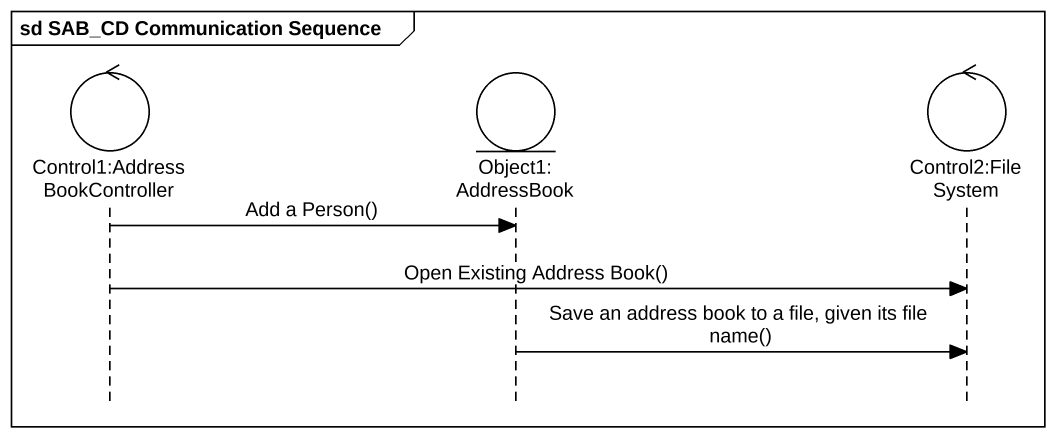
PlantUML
@startuml
mainframe sd SAB_CD Communication Sequence
hide footbox
control "Control1:AddressBookController" as Control1
entity "Object1: AddressBook" as Object1_AddressBook
control "Control2:FileSystem" as Control2_FileSystem

Control1 -> Object1_AddressBook : Add a Person()
Control1 -> Control2_FileSystem : Open Existing Address Book()
Object1_AddressBook -> Control2_FileSystem : Save an address book to a file, given its file name()
@enduml
